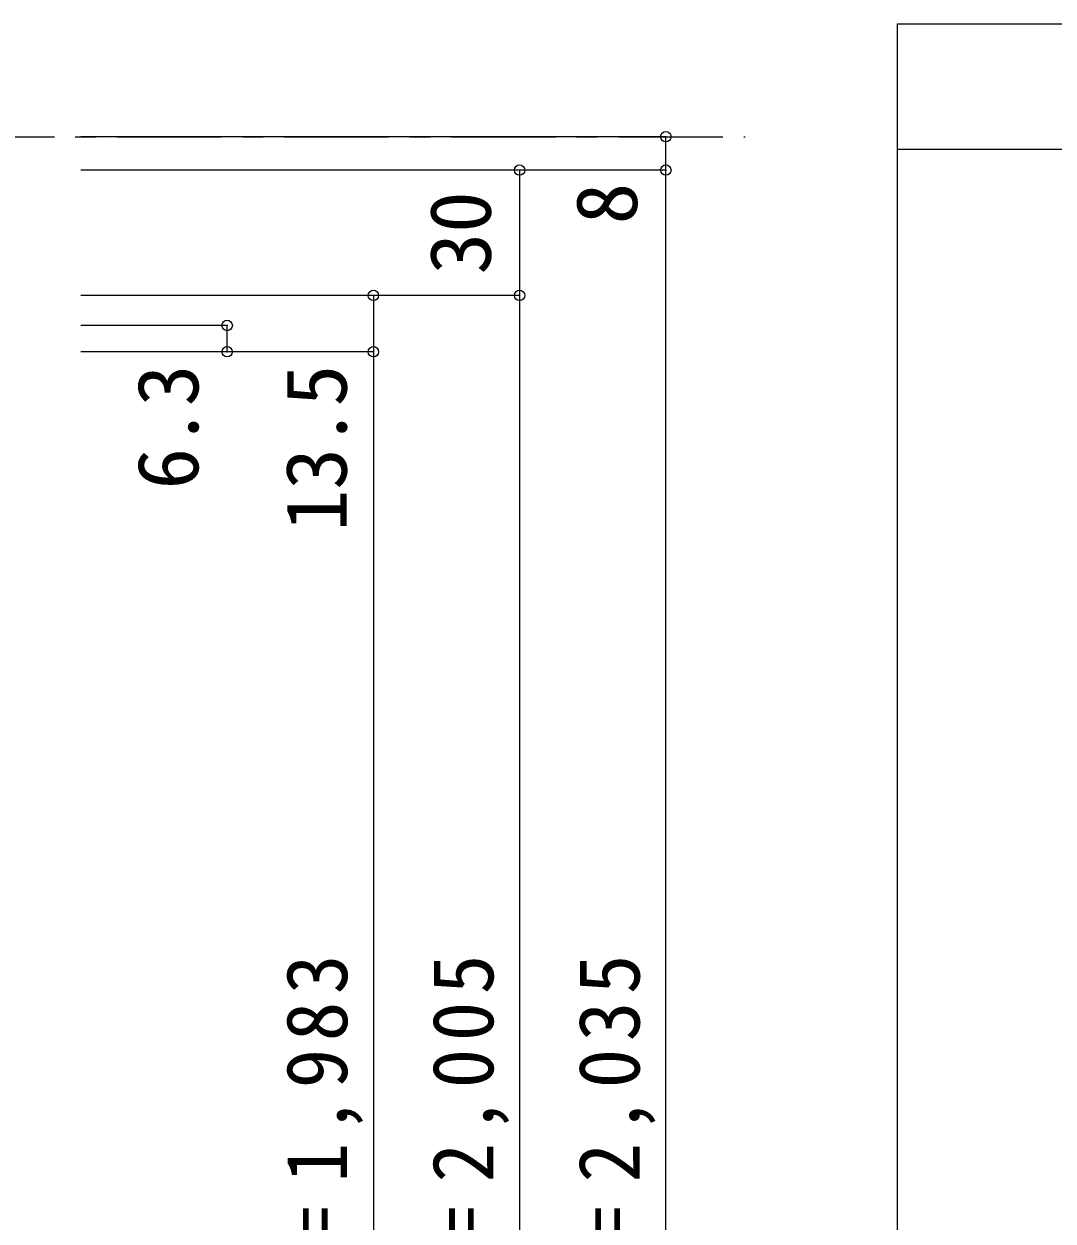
# Model space of a CAD drawing. Units: millimetres at full size, sheet at 1:5; details may follow other scales. Extents: x -973 to 977, y -718 to 696.
# Drawn here: x -427.4 to -181.1, y -280.8 to 5.8 of the extents above; entities that cross this region are included whole.
import ezdxf
from ezdxf.enums import TextEntityAlignment as Align

# ---------------------------------------------------------------- set-up
doc = ezdxf.new("R2010")
doc.units = ezdxf.units.MM
doc.header["$LTSCALE"] = 5
doc.header["$PDMODE"] = 32
doc.header["$PDSIZE"] = 2.5
doc.linetypes.add('CHAIN1', pattern=[8, 5, -1, 1, -1])
for name, color, linetype in [('0-1_通り芯', 4, 'CHAIN1'), ('0-A_文字', 3, 'Continuous'), ('0-B_寸法', 7, 'Continuous')]:
    doc.layers.add(name, color=color, linetype=linetype)
doc.styles.add('ＭＳ ゴシック', font='')
doc.styles.get('ＭＳ ゴシック').set_extended_font_data('MS Gothic')

msp = doc.modelspace()

# ---------------------------------------------------------------- linework, layer by layer
at = {"layer": '0-1_通り芯'}
msp.add_line((-685.156, -21.151), (-254.79, -21.151), dxfattribs=at)
at = {"layer": '0-A_文字'}
for p, q in [((-218.347, -464.151), (-218.347, 5.849)), ((-218.347, 5.849), (221.653, 5.849)), ((-218.347, -24.151), (221.653, -24.151))]:
    msp.add_line(p, q, dxfattribs=at)
at = {"layer": '0-B_寸法', "color": 4}
for p, q in [((-273.79, -21.151), (-413.79, -21.151)), ((-273.79, -29.151), (-273.79, -21.151)), ((-273.79, -29.151), (-413.79, -29.151)), ((-308.79, -29.151), (-308.79, -487.151)), ((-273.79, -499.151), (-273.79, -29.151)), ((-308.79, -59.151), (-413.79, -59.151)), ((-343.79, -59.151), (-343.79, -487.151)), ((-378.79, -66.351), (-413.79, -66.351)), ((-378.79, -72.651), (-378.79, -66.351)), ((-343.79, -72.651), (-413.79, -72.651))]:
    msp.add_line(p, q, dxfattribs=at)
at = {"layer": '0-B_寸法'}
for p in [(-273.79, -21.151), (-308.79, -29.151), (-273.79, -29.151), (-343.79, -59.151), (-308.79, -59.151), (-378.79, -66.351), (-378.79, -72.651), (-343.79, -72.651)]:
    msp.add_point(p, dxfattribs=at)

# ---------------------------------------------------------------- texts
at = {"layer": '0-B_寸法', "style": 'ＭＳ ゴシック'}
for s, p in [('8', (-276.29, -42.151)), ('30', (-311.29, -54.151)), ('6.3', (-381.29, -105.651)), ('13.5', (-345.79, -115.651))]:
    msp.add_text(s, height=14.66, rotation=90, dxfattribs=at).set_placement(p, align=Align.BOTTOM_LEFT)
at = {"layer": '0-B_寸法', "char_height": 14.66, "attachment_point": 7, "rotation": 90, "style": 'ＭＳ ゴシック'}
for s, insert in [('\\T1.19;\\W0.95;ＤＨ＝1,983', (-346.29, -339.401)), ('\\T1.19;\\W0.95;枠内＝2,005', (-311.29, -339.401)), ('\\T1.19;\\W0.95;枠外＝2,035', (-276.29, -339.401))]:
    msp.add_mtext(s, dxfattribs=dict(at, insert=insert))

doc.saveas('drawing.dxf')
